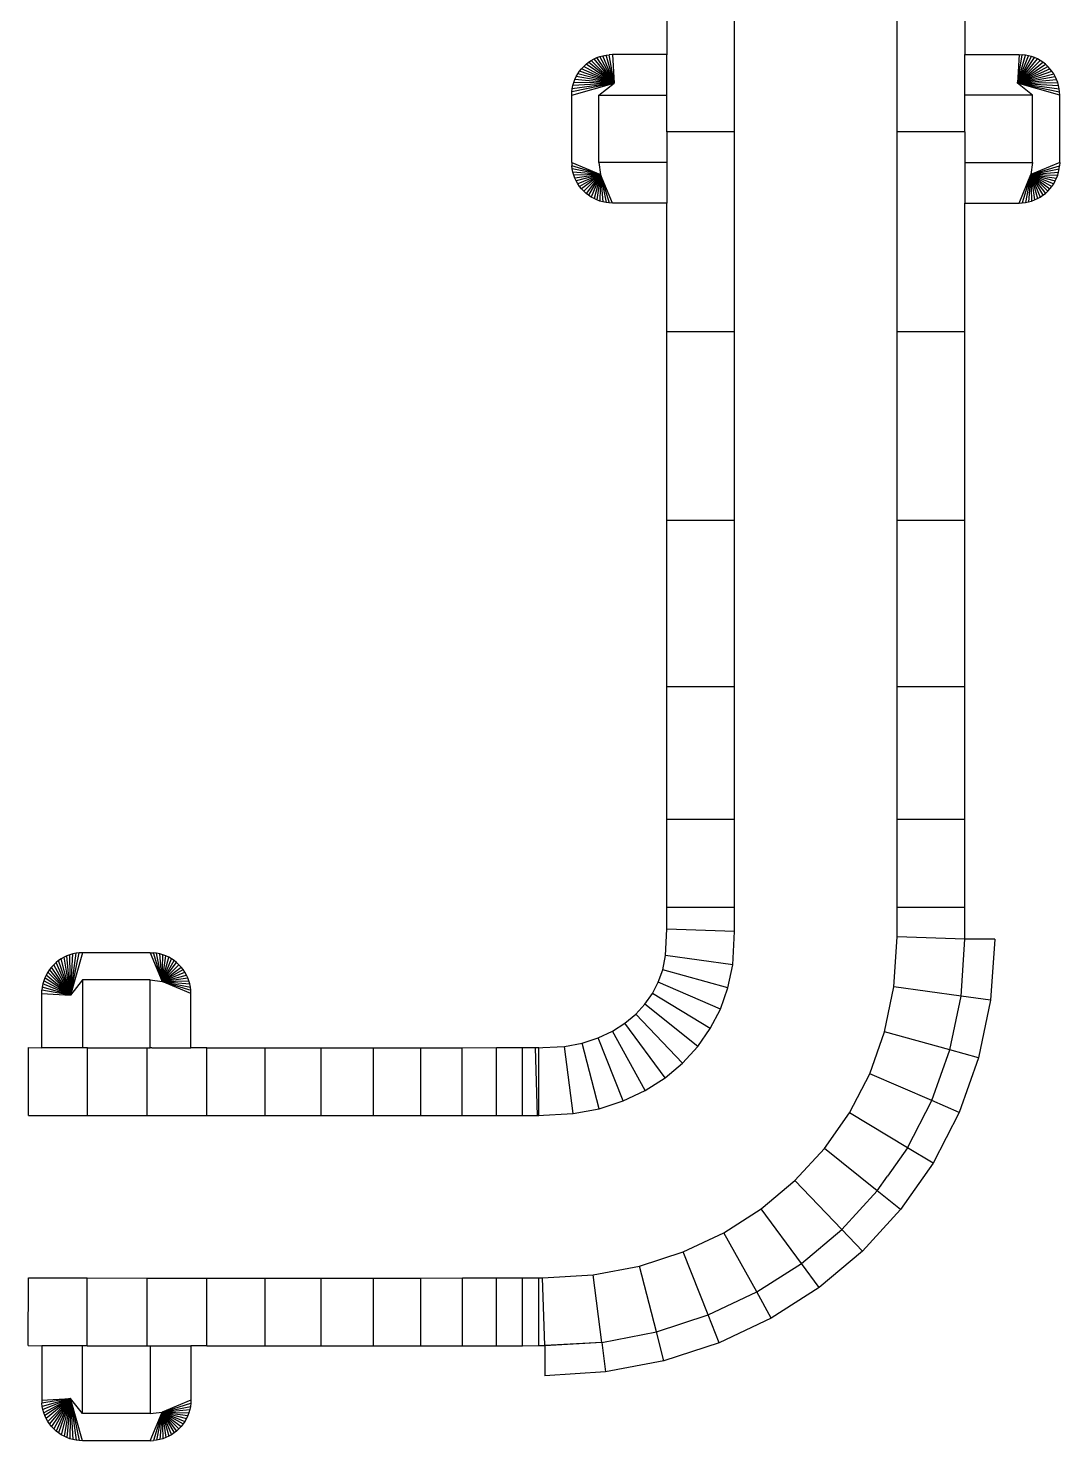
# Model space of a CAD drawing. Extents: x 315.97 to 319.77, y -19.88 to -10.16.
# Drawn here: x 315.97 to 319.77, y -19.88 to -14.66 of the extents above; entities that cross this region are included whole.
import ezdxf

# ---------------------------------------------------------------- set-up
doc = ezdxf.new("R2010")
doc.units = 0

msp = doc.modelspace()

# ---------------------------------------------------------------- linework, layer by layer
for p, q in [((318.3241, -14.3056, 11.5594), (318.3241, -14.7585, 11.5214)), ((318.5741, -15.0438, 11.4975), (318.5741, -14.3056, 11.5594)), ((319.1741, -15.0438, 11.4975), (319.1741, -14.3056, 11.5594)), ((319.4241, -14.3056, 11.5594), (319.424, -14.7585, 11.5214)), ((318.0099, -14.8109, 11.517), (318.0179, -14.8023, 11.5178)), ((318.0179, -14.8023, 11.5178), (318.0266, -14.7943, 11.5184)), ((318.1301, -14.8642, 11.5126), (318.0179, -14.8023, 11.5178)), ((318.0266, -14.7943, 11.5184), (318.0359, -14.7871, 11.519)), ((318.1301, -14.8642, 11.5126), (318.0266, -14.7943, 11.5184)), ((318.0359, -14.7871, 11.519), (318.0457, -14.7805, 11.5196)), ((318.1301, -14.8642, 11.5126), (318.0359, -14.7871, 11.519)), ((318.0457, -14.7805, 11.5196), (318.0559, -14.7748, 11.52)), ((318.1301, -14.8642, 11.5126), (318.0457, -14.7805, 11.5196)), ((318.0559, -14.7748, 11.52), (318.0666, -14.7699, 11.5205)), ((318.1301, -14.8642, 11.5126), (318.0559, -14.7748, 11.52)), ((318.0666, -14.7699, 11.5205), (318.0777, -14.7658, 11.5208)), ((318.1301, -14.8642, 11.5126), (318.0666, -14.7699, 11.5205)), ((318.0777, -14.7658, 11.5208), (318.089, -14.7626, 11.5211)), ((318.1301, -14.8642, 11.5126), (318.0777, -14.7658, 11.5208)), ((318.089, -14.7626, 11.5211), (318.1006, -14.7604, 11.5212)), ((318.1301, -14.8642, 11.5126), (318.089, -14.7626, 11.5211)), ((318.1006, -14.7604, 11.5212), (318.1122, -14.759, 11.5214)), ((318.1301, -14.8642, 11.5126), (318.1006, -14.7604, 11.5212)), ((318.124, -14.7585, 11.5214), (318.1122, -14.759, 11.5214)), ((318.1301, -14.8642, 11.5126), (318.1122, -14.759, 11.5214)), ((318.124, -14.7585, 11.5214), (318.1301, -14.8642, 11.5126)), ((318.3241, -14.7585, 11.5214), (318.124, -14.7585, 11.5214)), ((318.3241, -14.7585, 11.5214), (318.3241, -14.7601, 11.5213)), ((318.3241, -14.908, 11.5089), (318.3241, -14.7601, 11.5213)), ((319.424, -14.908, 11.5089), (319.424, -14.7585, 11.5214)), ((319.424, -14.7585, 11.5214), (319.6241, -14.7585, 11.5214)), ((319.6241, -14.7585, 11.5214), (319.618, -14.8642, 11.5126)), ((319.618, -14.8642, 11.5126), (319.6358, -14.759, 11.5214)), ((319.618, -14.8642, 11.5126), (319.6475, -14.7604, 11.5212)), ((319.618, -14.8642, 11.5126), (319.6591, -14.7626, 11.5211)), ((319.618, -14.8642, 11.5126), (319.6704, -14.7658, 11.5208)), ((319.618, -14.8642, 11.5126), (319.6815, -14.7699, 11.5205)), ((319.618, -14.8642, 11.5126), (319.6922, -14.7748, 11.52)), ((319.618, -14.8642, 11.5126), (319.7025, -14.7805, 11.5196)), ((319.618, -14.8642, 11.5126), (319.7122, -14.7871, 11.519)), ((319.618, -14.8642, 11.5126), (319.7215, -14.7943, 11.5184)), ((319.618, -14.8642, 11.5126), (319.7301, -14.8023, 11.5178)), ((319.6241, -14.7585, 11.5214), (319.6358, -14.759, 11.5214)), ((319.6475, -14.7604, 11.5212), (319.6358, -14.759, 11.5214)), ((319.6591, -14.7626, 11.5211), (319.6475, -14.7604, 11.5212)), ((319.6704, -14.7658, 11.5208), (319.6591, -14.7626, 11.5211)), ((319.6815, -14.7699, 11.5205), (319.6704, -14.7658, 11.5208)), ((319.6922, -14.7748, 11.52), (319.6815, -14.7699, 11.5205)), ((319.7025, -14.7805, 11.5196), (319.6922, -14.7748, 11.52)), ((319.7122, -14.7871, 11.519), (319.7025, -14.7805, 11.5196)), ((319.7215, -14.7943, 11.5184), (319.7122, -14.7871, 11.519)), ((319.7301, -14.8023, 11.5178), (319.7215, -14.7943, 11.5184)), ((319.7381, -14.8109, 11.517), (319.7301, -14.8023, 11.5178)), ((317.9814, -14.8618, 11.5128), (317.9854, -14.8508, 11.5137)), ((317.9854, -14.8508, 11.5137), (317.9904, -14.8401, 11.5146)), ((318.1301, -14.8642, 11.5126), (317.9854, -14.8508, 11.5137)), ((317.9904, -14.8401, 11.5146), (317.9961, -14.8299, 11.5155)), ((318.1301, -14.8642, 11.5126), (317.9904, -14.8401, 11.5146)), ((317.9961, -14.8299, 11.5155), (318.0027, -14.8201, 11.5163)), ((318.1301, -14.8642, 11.5126), (317.9961, -14.8299, 11.5155)), ((318.0027, -14.8201, 11.5163), (318.0099, -14.8109, 11.517)), ((318.1301, -14.8642, 11.5126), (318.0027, -14.8201, 11.5163)), ((318.1301, -14.8642, 11.5126), (318.0099, -14.8109, 11.517)), ((319.618, -14.8642, 11.5126), (319.7381, -14.8109, 11.517)), ((319.618, -14.8642, 11.5126), (319.7454, -14.8201, 11.5163)), ((319.618, -14.8642, 11.5126), (319.752, -14.8299, 11.5155)), ((319.618, -14.8642, 11.5126), (319.7577, -14.8401, 11.5146)), ((319.618, -14.8642, 11.5126), (319.7627, -14.8508, 11.5137)), ((319.7454, -14.8201, 11.5163), (319.7381, -14.8109, 11.517)), ((319.752, -14.8299, 11.5155), (319.7454, -14.8201, 11.5163)), ((319.7577, -14.8401, 11.5146), (319.752, -14.8299, 11.5155)), ((319.7627, -14.8508, 11.5137), (319.7577, -14.8401, 11.5146)), ((319.7667, -14.8618, 11.5128), (319.7627, -14.8508, 11.5137)), ((317.974, -14.908, 11.5089), (318.1301, -14.8642, 11.5126)), ((317.974, -14.908, 11.5089), (317.9745, -14.8963, 11.5099)), ((317.974, -15.1571, 11.4882), (317.974, -14.908, 11.5089)), ((318.1301, -14.8642, 11.5126), (317.9745, -14.8963, 11.5099)), ((317.9745, -14.8963, 11.5099), (317.9759, -14.8846, 11.5109)), ((318.1301, -14.8642, 11.5126), (317.9759, -14.8846, 11.5109)), ((317.9759, -14.8846, 11.5109), (317.9782, -14.8731, 11.5119)), ((317.9782, -14.8731, 11.5119), (317.9814, -14.8618, 11.5128)), ((318.1301, -14.8642, 11.5126), (317.9782, -14.8731, 11.5119)), ((318.1301, -14.8642, 11.5126), (317.9814, -14.8618, 11.5128)), ((318.074, -14.908, 11.5089), (318.1301, -14.8642, 11.5126)), ((318.074, -15.1571, 11.4882), (318.074, -14.908, 11.5089)), ((318.074, -14.908, 11.5089), (318.3241, -14.908, 11.5089)), ((318.3241, -15.0438, 11.4975), (318.3241, -14.908, 11.5089)), ((319.4241, -15.0438, 11.4975), (319.424, -14.908, 11.5089)), ((319.6741, -14.908, 11.5089), (319.424, -14.908, 11.5089)), ((319.618, -14.8642, 11.5126), (319.7667, -14.8618, 11.5128)), ((319.7741, -14.908, 11.5089), (319.618, -14.8642, 11.5126)), ((319.618, -14.8642, 11.5126), (319.7736, -14.8963, 11.5099)), ((319.618, -14.8642, 11.5126), (319.7722, -14.8846, 11.5109)), ((319.618, -14.8642, 11.5126), (319.7699, -14.8731, 11.5119)), ((319.6741, -14.908, 11.5089), (319.618, -14.8642, 11.5126)), ((319.6741, -15.1571, 11.4882), (319.6741, -14.908, 11.5089)), ((319.7699, -14.8731, 11.5119), (319.7667, -14.8618, 11.5128)), ((319.7722, -14.8846, 11.5109), (319.7699, -14.8731, 11.5119)), ((319.7736, -14.8963, 11.5099), (319.7722, -14.8846, 11.5109)), ((319.7741, -14.908, 11.5089), (319.7736, -14.8963, 11.5099)), ((319.7741, -15.1571, 11.4882), (319.7741, -14.908, 11.5089)), ((318.5741, -15.0438, 11.4975), (318.3241, -15.0438, 11.4975)), ((318.3241, -15.0438, 11.4975), (318.3241, -15.1571, 11.4882)), ((318.5741, -15.782, 11.4356), (318.5741, -15.0438, 11.4975)), ((319.1741, -15.782, 11.4356), (319.1741, -15.0438, 11.4975)), ((319.4241, -15.0438, 11.4975), (319.1741, -15.0438, 11.4975)), ((319.4241, -15.0438, 11.4975), (319.424, -15.1571, 11.4882)), ((317.974, -15.1571, 11.4882), (317.9745, -15.1689, 11.4872)), ((317.974, -15.1571, 11.4882), (318.0801, -15.2009, 11.4845)), ((317.9759, -15.1805, 11.4862), (317.9745, -15.1689, 11.4872)), ((318.0801, -15.2009, 11.4845), (317.9745, -15.1689, 11.4872)), ((318.3241, -15.1571, 11.4882), (318.074, -15.1571, 11.4882)), ((318.074, -15.1571, 11.4882), (318.0801, -15.2009, 11.4845)), ((318.3241, -15.1571, 11.4882), (318.3241, -15.3066, 11.4757)), ((319.424, -15.1571, 11.4882), (319.6741, -15.1571, 11.4882)), ((319.424, -15.1571, 11.4882), (319.424, -15.3066, 11.4757)), ((319.7741, -15.1571, 11.4882), (319.668, -15.2009, 11.4845)), ((319.6741, -15.1571, 11.4882), (319.668, -15.2009, 11.4845)), ((319.668, -15.2009, 11.4845), (319.7736, -15.1689, 11.4872)), ((319.7722, -15.1805, 11.4862), (319.7736, -15.1689, 11.4872)), ((319.7741, -15.1571, 11.4882), (319.7736, -15.1689, 11.4872)), ((317.9782, -15.192, 11.4853), (317.9759, -15.1805, 11.4862)), ((318.0801, -15.2009, 11.4845), (317.9759, -15.1805, 11.4862)), ((317.9814, -15.2033, 11.4843), (317.9782, -15.192, 11.4853)), ((318.0801, -15.2009, 11.4845), (317.9782, -15.192, 11.4853)), ((318.0801, -15.2009, 11.4845), (317.9814, -15.2033, 11.4843)), ((317.9854, -15.2143, 11.4834), (317.9814, -15.2033, 11.4843)), ((318.0801, -15.2009, 11.4845), (317.9854, -15.2143, 11.4834)), ((317.9904, -15.225, 11.4825), (317.9854, -15.2143, 11.4834)), ((318.0801, -15.2009, 11.4845), (317.9904, -15.225, 11.4825)), ((318.0801, -15.2009, 11.4845), (317.9961, -15.2352, 11.4817)), ((318.0801, -15.2009, 11.4845), (318.0027, -15.245, 11.4809)), ((318.0801, -15.2009, 11.4845), (318.01, -15.2542, 11.4801)), ((318.0801, -15.2009, 11.4845), (318.0179, -15.2628, 11.4794)), ((318.0801, -15.2009, 11.4845), (318.0266, -15.2708, 11.4787)), ((318.0801, -15.2009, 11.4845), (318.0359, -15.2781, 11.4781)), ((318.0801, -15.2009, 11.4845), (318.0457, -15.2846, 11.4776)), ((318.0801, -15.2009, 11.4845), (318.0559, -15.2903, 11.4771)), ((318.0801, -15.2009, 11.4845), (318.0666, -15.2952, 11.4767)), ((318.0801, -15.2009, 11.4845), (318.0777, -15.2993, 11.4763)), ((318.124, -15.3066, 11.4757), (318.0801, -15.2009, 11.4845)), ((318.0801, -15.2009, 11.4845), (318.1122, -15.3062, 11.4758)), ((318.0801, -15.2009, 11.4845), (318.1006, -15.3048, 11.4759)), ((318.0801, -15.2009, 11.4845), (318.089, -15.3025, 11.4761)), ((319.6241, -15.3066, 11.4757), (319.668, -15.2009, 11.4845)), ((319.668, -15.2009, 11.4845), (319.6358, -15.3062, 11.4758)), ((319.668, -15.2009, 11.4845), (319.6475, -15.3048, 11.4759)), ((319.668, -15.2009, 11.4845), (319.6591, -15.3025, 11.4761)), ((319.668, -15.2009, 11.4845), (319.7722, -15.1805, 11.4862)), ((319.668, -15.2009, 11.4845), (319.7699, -15.192, 11.4853)), ((319.668, -15.2009, 11.4845), (319.6704, -15.2993, 11.4763)), ((319.668, -15.2009, 11.4845), (319.6815, -15.2952, 11.4767)), ((319.668, -15.2009, 11.4845), (319.6922, -15.2903, 11.4771)), ((319.668, -15.2009, 11.4845), (319.7025, -15.2846, 11.4776)), ((319.668, -15.2009, 11.4845), (319.7122, -15.2781, 11.4781)), ((319.668, -15.2009, 11.4845), (319.7215, -15.2708, 11.4787)), ((319.668, -15.2009, 11.4845), (319.7301, -15.2628, 11.4794)), ((319.668, -15.2009, 11.4845), (319.7381, -15.2542, 11.4801)), ((319.668, -15.2009, 11.4845), (319.7454, -15.245, 11.4809)), ((319.668, -15.2009, 11.4845), (319.752, -15.2352, 11.4817)), ((319.668, -15.2009, 11.4845), (319.7577, -15.225, 11.4825)), ((319.668, -15.2009, 11.4845), (319.7626, -15.2143, 11.4834)), ((319.668, -15.2009, 11.4845), (319.7667, -15.2033, 11.4843)), ((319.7577, -15.225, 11.4825), (319.7626, -15.2143, 11.4834)), ((319.7626, -15.2143, 11.4834), (319.7667, -15.2033, 11.4843)), ((319.7667, -15.2033, 11.4843), (319.7699, -15.192, 11.4853)), ((319.7699, -15.192, 11.4853), (319.7722, -15.1805, 11.4862)), ((317.9961, -15.2352, 11.4817), (317.9904, -15.225, 11.4825)), ((318.0027, -15.245, 11.4809), (317.9961, -15.2352, 11.4817)), ((318.01, -15.2542, 11.4801), (318.0027, -15.245, 11.4809)), ((318.0179, -15.2628, 11.4794), (318.01, -15.2542, 11.4801)), ((318.0266, -15.2708, 11.4787), (318.0179, -15.2628, 11.4794)), ((318.0359, -15.2781, 11.4781), (318.0266, -15.2708, 11.4787)), ((319.7122, -15.2781, 11.4781), (319.7215, -15.2708, 11.4787)), ((319.7215, -15.2708, 11.4787), (319.7301, -15.2628, 11.4794)), ((319.7301, -15.2628, 11.4794), (319.7381, -15.2542, 11.4801)), ((319.7381, -15.2542, 11.4801), (319.7454, -15.245, 11.4809)), ((319.7454, -15.245, 11.4809), (319.752, -15.2352, 11.4817)), ((319.752, -15.2352, 11.4817), (319.7577, -15.225, 11.4825)), ((318.0457, -15.2846, 11.4776), (318.0359, -15.2781, 11.4781)), ((318.0559, -15.2903, 11.4771), (318.0457, -15.2846, 11.4776)), ((318.0666, -15.2952, 11.4767), (318.0559, -15.2903, 11.4771)), ((318.0777, -15.2993, 11.4763), (318.0666, -15.2952, 11.4767)), ((318.089, -15.3025, 11.4761), (318.0777, -15.2993, 11.4763)), ((318.1006, -15.3048, 11.4759), (318.089, -15.3025, 11.4761)), ((318.1122, -15.3062, 11.4758), (318.1006, -15.3048, 11.4759)), ((318.124, -15.3066, 11.4757), (318.1122, -15.3062, 11.4758)), ((318.3241, -15.3066, 11.4757), (318.124, -15.3066, 11.4757)), ((318.3241, -15.782, 11.4356), (318.3241, -15.3066, 11.4757)), ((319.424, -15.3066, 11.4757), (319.6241, -15.3066, 11.4757)), ((319.4241, -15.782, 11.4356), (319.424, -15.3066, 11.4757)), ((319.6241, -15.3066, 11.4757), (319.6358, -15.3062, 11.4758)), ((319.6358, -15.3062, 11.4758), (319.6475, -15.3048, 11.4759)), ((319.6475, -15.3048, 11.4759), (319.6591, -15.3025, 11.4761)), ((319.6591, -15.3025, 11.4761), (319.6704, -15.2993, 11.4763)), ((319.6704, -15.2993, 11.4763), (319.6815, -15.2952, 11.4767)), ((319.6815, -15.2952, 11.4767), (319.6922, -15.2903, 11.4771)), ((319.6922, -15.2903, 11.4771), (319.7025, -15.2846, 11.4776)), ((319.7025, -15.2846, 11.4776), (319.7122, -15.2781, 11.4781)), ((318.3241, -16.4788, 11.3771), (318.3241, -15.782, 11.4356)), ((318.5741, -15.782, 11.4356), (318.3241, -15.782, 11.4356)), ((318.5741, -16.4788, 11.3771), (318.5741, -15.782, 11.4356)), ((319.1741, -16.4788, 11.3771), (319.1741, -15.782, 11.4356)), ((319.4241, -15.782, 11.4356), (319.1741, -15.782, 11.4356)), ((319.4241, -16.4788, 11.3771), (319.4241, -15.782, 11.4356)), ((318.3241, -17.0928, 11.3256), (318.3241, -16.4788, 11.3771)), ((318.5741, -16.4788, 11.3771), (318.3241, -16.4788, 11.3771)), ((318.5741, -17.0928, 11.3256), (318.5741, -16.4788, 11.3771)), ((319.1741, -17.0928, 11.3256), (319.1741, -16.4788, 11.3771)), ((319.4241, -16.4788, 11.3771), (319.1741, -16.4788, 11.3771)), ((319.4241, -17.0928, 11.3256), (319.4241, -16.4788, 11.3771)), ((318.3241, -17.5826, 11.2845), (318.3241, -17.0928, 11.3256)), ((318.5741, -17.0928, 11.3256), (318.3241, -17.0928, 11.3256)), ((318.5741, -17.5826, 11.2845), (318.5741, -17.0928, 11.3256)), ((319.1741, -17.5826, 11.2845), (319.1741, -17.0928, 11.3256)), ((319.4241, -17.0928, 11.3256), (319.1741, -17.0928, 11.3256)), ((319.4241, -17.5826, 11.2845), (319.4241, -17.0928, 11.3256)), ((318.3241, -17.9068, 11.2573), (318.3241, -17.5826, 11.2845)), ((318.5741, -17.5826, 11.2845), (318.3241, -17.5826, 11.2845)), ((318.5741, -17.9068, 11.2573), (318.5741, -17.5826, 11.2845)), ((319.1741, -17.9068, 11.2573), (319.1741, -17.5826, 11.2845)), ((319.4241, -17.5826, 11.2845), (319.1741, -17.5826, 11.2845)), ((319.4241, -17.9068, 11.2573), (319.4241, -17.5826, 11.2845)), ((318.3247, -17.9869, 11.2475), (318.3241, -17.9068, 11.2573)), ((318.5741, -17.9068, 11.2573), (318.3241, -17.9068, 11.2573)), ((318.5746, -17.9954, 11.2475), (318.5741, -17.9068, 11.2573)), ((319.1742, -18.0157, 11.2475), (319.1741, -17.9068, 11.2573)), ((319.4241, -17.9068, 11.2573), (319.1741, -17.9068, 11.2573)), ((319.4241, -18.0241, 11.2475), (319.4241, -17.9068, 11.2573)), ((318.3201, -18.0845, 11.2475), (318.3247, -17.9869, 11.2475)), ((318.5746, -17.9954, 11.2475), (318.3247, -17.9869, 11.2475)), ((318.5678, -18.1184, 11.2475), (318.5746, -17.9954, 11.2475)), ((319.1622, -18.1996, 11.2475), (319.1742, -18.0157, 11.2475)), ((319.4241, -18.0241, 11.2475), (319.1742, -18.0157, 11.2475)), ((319.4099, -18.2335, 11.2475), (319.4241, -18.0241, 11.2475)), ((319.5341, -18.0241, 11.2475), (319.4241, -18.0241, 11.2475)), ((319.5341, -18.0241, 11.2475), (319.5189, -18.2484, 11.2475)), ((316.1007, -18.0905, 11.2475), (316.0904, -18.0962, 11.2475)), ((316.1114, -18.0855, 11.2475), (316.1007, -18.0905, 11.2475)), ((316.1248, -18.2302, 11.2475), (316.1007, -18.0905, 11.2475)), ((316.1224, -18.0815, 11.2475), (316.1114, -18.0855, 11.2475)), ((316.1248, -18.2302, 11.2475), (316.1114, -18.0855, 11.2475)), ((316.1338, -18.0783, 11.2475), (316.1224, -18.0815, 11.2475)), ((316.1248, -18.2302, 11.2475), (316.1224, -18.0815, 11.2475)), ((316.1688, -18.0741, 11.2475), (316.1248, -18.2302, 11.2475)), ((316.1248, -18.2302, 11.2475), (316.157, -18.0746, 11.2475)), ((316.1248, -18.2302, 11.2475), (316.1453, -18.076, 11.2475)), ((316.1248, -18.2302, 11.2475), (316.1338, -18.0783, 11.2475)), ((316.1453, -18.076, 11.2475), (316.1338, -18.0783, 11.2475)), ((316.157, -18.0746, 11.2475), (316.1453, -18.076, 11.2475)), ((316.1688, -18.0741, 11.2475), (316.157, -18.0746, 11.2475)), ((316.4188, -18.0741, 11.2475), (316.1688, -18.0741, 11.2475)), ((316.4188, -18.0741, 11.2475), (316.4305, -18.0746, 11.2475)), ((316.4188, -18.0741, 11.2475), (316.4627, -18.1802, 11.2475)), ((316.4422, -18.076, 11.2475), (316.4305, -18.0746, 11.2475)), ((316.4627, -18.1802, 11.2475), (316.4305, -18.0746, 11.2475)), ((316.4538, -18.0783, 11.2475), (316.4422, -18.076, 11.2475)), ((316.4627, -18.1802, 11.2475), (316.4422, -18.076, 11.2475)), ((316.4651, -18.0815, 11.2475), (316.4538, -18.0783, 11.2475)), ((316.4627, -18.1802, 11.2475), (316.4538, -18.0783, 11.2475)), ((316.4627, -18.1802, 11.2475), (316.4651, -18.0815, 11.2475)), ((316.4627, -18.1802, 11.2475), (316.4762, -18.0855, 11.2475)), ((316.4627, -18.1802, 11.2475), (316.4869, -18.0905, 11.2475)), ((316.4762, -18.0855, 11.2475), (316.4651, -18.0815, 11.2475)), ((316.4869, -18.0905, 11.2475), (316.4762, -18.0855, 11.2475)), ((316.4972, -18.0962, 11.2475), (316.4869, -18.0905, 11.2475)), ((318.3093, -18.1364, 11.2475), (318.3201, -18.0845, 11.2475)), ((318.5678, -18.1184, 11.2475), (318.3201, -18.0845, 11.2475)), ((316.0474, -18.1359, 11.2475), (316.0409, -18.1457, 11.2475)), ((316.0547, -18.1267, 11.2475), (316.0474, -18.1359, 11.2475)), ((316.1248, -18.2302, 11.2475), (316.0474, -18.1359, 11.2475)), ((316.0627, -18.118, 11.2475), (316.0547, -18.1267, 11.2475)), ((316.1248, -18.2302, 11.2475), (316.0547, -18.1267, 11.2475)), ((316.0714, -18.11, 11.2475), (316.0627, -18.118, 11.2475)), ((316.1248, -18.2302, 11.2475), (316.0627, -18.118, 11.2475)), ((316.0806, -18.1028, 11.2475), (316.0714, -18.11, 11.2475)), ((316.1248, -18.2302, 11.2475), (316.0714, -18.11, 11.2475)), ((316.0904, -18.0962, 11.2475), (316.0806, -18.1028, 11.2475)), ((316.1248, -18.2302, 11.2475), (316.0806, -18.1028, 11.2475)), ((316.1248, -18.2302, 11.2475), (316.0904, -18.0962, 11.2475)), ((316.4627, -18.1802, 11.2475), (316.4972, -18.0962, 11.2475)), ((316.4627, -18.1802, 11.2475), (316.507, -18.1028, 11.2475)), ((316.4627, -18.1802, 11.2475), (316.5162, -18.1101, 11.2475)), ((316.4627, -18.1802, 11.2475), (316.5248, -18.118, 11.2475)), ((316.4627, -18.1802, 11.2475), (316.5328, -18.1267, 11.2475)), ((316.4627, -18.1802, 11.2475), (316.5401, -18.1359, 11.2475)), ((316.507, -18.1028, 11.2475), (316.4972, -18.0962, 11.2475)), ((316.5162, -18.1101, 11.2475), (316.507, -18.1028, 11.2475)), ((316.5248, -18.118, 11.2475), (316.5162, -18.1101, 11.2475)), ((316.5328, -18.1267, 11.2475), (316.5248, -18.118, 11.2475)), ((316.5401, -18.1359, 11.2475), (316.5328, -18.1267, 11.2475)), ((316.5467, -18.1457, 11.2475), (316.5401, -18.1359, 11.2475)), ((318.2929, -18.1825, 11.2475), (318.3093, -18.1364, 11.2475)), ((318.5501, -18.2037, 11.2475), (318.3093, -18.1364, 11.2475)), ((318.5501, -18.2037, 11.2475), (318.5678, -18.1184, 11.2475)), ((316.0229, -18.1891, 11.2475), (316.0206, -18.2006, 11.2475)), ((316.0261, -18.1778, 11.2475), (316.0229, -18.1891, 11.2475)), ((316.1248, -18.2302, 11.2475), (316.0229, -18.1891, 11.2475)), ((316.0302, -18.1667, 11.2475), (316.0261, -18.1778, 11.2475)), ((316.1248, -18.2302, 11.2475), (316.0261, -18.1778, 11.2475)), ((316.0351, -18.156, 11.2475), (316.0302, -18.1667, 11.2475)), ((316.1248, -18.2302, 11.2475), (316.0302, -18.1667, 11.2475)), ((316.0409, -18.1457, 11.2475), (316.0351, -18.156, 11.2475)), ((316.1248, -18.2302, 11.2475), (316.0351, -18.156, 11.2475)), ((316.1248, -18.2302, 11.2475), (316.0409, -18.1457, 11.2475)), ((316.1688, -18.1741, 11.2475), (316.1248, -18.2302, 11.2475)), ((316.4188, -18.1741, 11.2475), (316.1688, -18.1741, 11.2475)), ((316.1688, -18.1741, 11.2475), (316.1688, -18.4243, 11.2475)), ((316.4188, -18.4245, 11.2475), (316.4188, -18.1741, 11.2475)), ((316.4188, -18.1741, 11.2475), (316.4627, -18.1802, 11.2475)), ((316.4627, -18.1802, 11.2475), (316.5467, -18.1457, 11.2475)), ((316.4627, -18.1802, 11.2475), (316.5524, -18.156, 11.2475)), ((316.4627, -18.1802, 11.2475), (316.5574, -18.1667, 11.2475)), ((316.4627, -18.1802, 11.2475), (316.5614, -18.1778, 11.2475)), ((316.5688, -18.2241, 11.2475), (316.4627, -18.1802, 11.2475)), ((316.4627, -18.1802, 11.2475), (316.5683, -18.2123, 11.2475)), ((316.4627, -18.1802, 11.2475), (316.5669, -18.2006, 11.2475)), ((316.4627, -18.1802, 11.2475), (316.5646, -18.1891, 11.2475)), ((316.5524, -18.156, 11.2475), (316.5467, -18.1457, 11.2475)), ((316.5574, -18.1667, 11.2475), (316.5524, -18.156, 11.2475)), ((316.5614, -18.1778, 11.2475), (316.5574, -18.1667, 11.2475)), ((316.5646, -18.1891, 11.2475), (316.5614, -18.1778, 11.2475)), ((316.5669, -18.2006, 11.2475), (316.5646, -18.1891, 11.2475)), ((318.2711, -18.2247, 11.2475), (318.2929, -18.1825, 11.2475)), ((318.5223, -18.2819, 11.2475), (318.2929, -18.1825, 11.2475)), ((316.0188, -18.2241, 11.2475), (316.0193, -18.2123, 11.2475)), ((316.0188, -18.2241, 11.2475), (316.1248, -18.2302, 11.2475)), ((316.0188, -18.4243, 11.2475), (316.0188, -18.2241, 11.2475)), ((316.0206, -18.2006, 11.2475), (316.0193, -18.2123, 11.2475)), ((316.1248, -18.2302, 11.2475), (316.0193, -18.2123, 11.2475)), ((316.1248, -18.2302, 11.2475), (316.0206, -18.2006, 11.2475)), ((316.5683, -18.2123, 11.2475), (316.5669, -18.2006, 11.2475)), ((316.5688, -18.2241, 11.2475), (316.5683, -18.2123, 11.2475)), ((316.5688, -18.4245, 11.2475), (316.5688, -18.2241, 11.2475)), ((318.2435, -18.264, 11.2475), (318.2711, -18.2247, 11.2475)), ((318.485, -18.354, 11.2475), (318.2711, -18.2247, 11.2475)), ((318.5223, -18.2819, 11.2475), (318.5501, -18.2037, 11.2475)), ((319.128, -18.3652, 11.2475), (319.1622, -18.1996, 11.2475)), ((319.4099, -18.2335, 11.2475), (319.1622, -18.1996, 11.2475)), ((319.3687, -18.4325, 11.2475), (319.4099, -18.2335, 11.2475)), ((319.5189, -18.2484, 11.2475), (319.4099, -18.2335, 11.2475)), ((318.2098, -18.3005, 11.2475), (318.2435, -18.264, 11.2475)), ((318.4384, -18.4205, 11.2475), (318.2435, -18.264, 11.2475)), ((318.485, -18.354, 11.2475), (318.5223, -18.2819, 11.2475)), ((319.5189, -18.2484, 11.2475), (319.4746, -18.4621, 11.2475)), ((318.1237, -18.3635, 11.2475), (318.1699, -18.334, 11.2475)), ((318.1699, -18.334, 11.2475), (318.2098, -18.3005, 11.2475)), ((318.3179, -18.5354, 11.2475), (318.1699, -18.334, 11.2475)), ((318.3826, -18.4812, 11.2475), (318.2098, -18.3005, 11.2475)), ((318.0126, -18.4073, 11.2475), (318.0713, -18.3883, 11.2475)), ((318.0713, -18.3883, 11.2475), (318.1237, -18.3635, 11.2475)), ((318.1636, -18.6206, 11.2475), (318.0713, -18.3883, 11.2475)), ((318.2448, -18.5822, 11.2475), (318.1237, -18.3635, 11.2475)), ((318.4384, -18.4205, 11.2475), (318.485, -18.354, 11.2475)), ((319.0729, -18.5204, 11.2475), (319.128, -18.3652, 11.2475)), ((319.3687, -18.4325, 11.2475), (319.128, -18.3652, 11.2475)), ((315.9698, -18.6741, 11.2474), (315.9701, -18.4241, 11.2474)), ((315.9701, -18.4241, 11.2474), (316.0188, -18.4243, 11.2475)), ((316.1688, -18.4243, 11.2475), (316.0188, -18.4243, 11.2475)), ((316.187, -18.4243, 11.2474), (316.1688, -18.4243, 11.2475)), ((316.1868, -18.6743, 11.2474), (316.187, -18.4243, 11.2474)), ((316.187, -18.4243, 11.2474), (316.4077, -18.4245, 11.2474)), ((316.4076, -18.6745, 11.2474), (316.4077, -18.4245, 11.2474)), ((316.4077, -18.4245, 11.2474), (316.4188, -18.4245, 11.2475)), ((316.4251, -18.4245, 11.2475), (316.4188, -18.4245, 11.2475)), ((316.4251, -18.4245, 11.2475), (316.5688, -18.4245, 11.2475)), ((316.6279, -18.4245, 11.2474), (316.5688, -18.4245, 11.2475)), ((316.6278, -18.6745, 11.2474), (316.6279, -18.4245, 11.2474)), ((316.6279, -18.4245, 11.2474), (316.8432, -18.4246, 11.2474)), ((316.8432, -18.4246, 11.2474), (317.0494, -18.4245, 11.2474)), ((316.8432, -18.6746, 11.2474), (316.8432, -18.4246, 11.2474)), ((317.0494, -18.6745, 11.2474), (317.0494, -18.4245, 11.2474)), ((317.0494, -18.4245, 11.2474), (317.2421, -18.4245, 11.2474)), ((317.2421, -18.4245, 11.2474), (317.4169, -18.4244, 11.2474)), ((317.2422, -18.6745, 11.2474), (317.2421, -18.4245, 11.2474)), ((317.4169, -18.4244, 11.2474), (317.5697, -18.4243, 11.2475)), ((317.4171, -18.6744, 11.2474), (317.4169, -18.4244, 11.2474)), ((317.5697, -18.4243, 11.2475), (317.696, -18.4242, 11.2475)), ((317.5698, -18.6743, 11.2475), (317.5697, -18.4243, 11.2475)), ((317.6962, -18.6742, 11.2475), (317.696, -18.4242, 11.2475)), ((317.696, -18.4242, 11.2475), (317.7915, -18.4242, 11.2475)), ((317.7915, -18.4242, 11.2475), (317.852, -18.4241, 11.2475)), ((317.7917, -18.6742, 11.2475), (317.7915, -18.4242, 11.2475)), ((317.8398, -18.4246, 11.2475), (317.9476, -18.4197, 11.2475)), ((317.8476, -18.6745, 11.2475), (317.8398, -18.4246, 11.2475)), ((317.8522, -18.6741, 11.2475), (317.852, -18.4241, 11.2475)), ((317.9476, -18.4197, 11.2475), (318.0126, -18.4073, 11.2475)), ((317.9787, -18.6678, 11.2475), (317.9476, -18.4197, 11.2475)), ((318.0748, -18.6495, 11.2475), (318.0126, -18.4073, 11.2475)), ((318.3826, -18.4812, 11.2475), (318.4384, -18.4205, 11.2475)), ((319.3023, -18.6198, 11.2475), (319.3687, -18.4325, 11.2475)), ((319.4746, -18.4621, 11.2475), (319.3687, -18.4325, 11.2475)), ((318.3179, -18.5354, 11.2475), (318.3826, -18.4812, 11.2475)), ((319.4746, -18.4621, 11.2475), (319.4032, -18.6635, 11.2475)), ((318.2448, -18.5822, 11.2475), (318.3179, -18.5354, 11.2475)), ((318.9985, -18.6644, 11.2475), (319.0729, -18.5204, 11.2475)), ((319.3023, -18.6198, 11.2475), (319.0729, -18.5204, 11.2475)), ((318.1636, -18.6206, 11.2475), (318.2448, -18.5822, 11.2475)), ((317.9787, -18.6678, 11.2475), (318.0748, -18.6495, 11.2475)), ((318.0748, -18.6495, 11.2475), (318.1636, -18.6206, 11.2475)), ((318.9062, -18.7962, 11.2475), (318.9985, -18.6644, 11.2475)), ((319.2125, -18.7937, 11.2475), (318.9985, -18.6644, 11.2475)), ((319.2125, -18.7937, 11.2475), (319.3023, -18.6198, 11.2475)), ((319.4032, -18.6635, 11.2475), (319.3023, -18.6198, 11.2475)), ((319.4032, -18.6635, 11.2475), (319.3066, -18.8506, 11.2475)), ((315.9698, -18.6741, 11.2474), (316.1868, -18.6743, 11.2474)), ((316.1868, -18.6743, 11.2474), (316.4076, -18.6745, 11.2474)), ((316.4076, -18.6745, 11.2474), (316.6278, -18.6745, 11.2474)), ((316.6278, -18.6745, 11.2474), (316.8432, -18.6746, 11.2474)), ((316.8432, -18.6746, 11.2474), (317.0494, -18.6745, 11.2474)), ((317.0494, -18.6745, 11.2474), (317.2422, -18.6745, 11.2474)), ((317.2422, -18.6745, 11.2474), (317.4171, -18.6744, 11.2474)), ((317.4171, -18.6744, 11.2474), (317.5698, -18.6743, 11.2475)), ((317.5698, -18.6743, 11.2475), (317.6962, -18.6742, 11.2475)), ((317.6962, -18.6742, 11.2475), (317.7917, -18.6742, 11.2475)), ((317.7917, -18.6742, 11.2475), (317.8522, -18.6741, 11.2475)), ((317.8476, -18.6745, 11.2475), (317.9787, -18.6678, 11.2475)), ((318.7973, -18.9148, 11.2475), (318.9062, -18.7962, 11.2475)), ((319.1011, -18.9528, 11.2475), (318.9062, -18.7962, 11.2475)), ((319.2125, -18.7937, 11.2475), (319.1392, -18.8983, 11.2475)), ((319.3066, -18.8506, 11.2475), (319.2125, -18.7937, 11.2475)), ((319.3066, -18.8506, 11.2475), (319.1869, -19.0217, 11.2475)), ((318.6732, -19.0189, 11.2475), (318.7973, -18.9148, 11.2475)), ((318.9701, -19.0955, 11.2475), (318.7973, -18.9148, 11.2475)), ((319.1011, -18.9528, 11.2475), (319.1392, -18.8983, 11.2475)), ((318.9701, -19.0955, 11.2475), (319.1011, -18.9528, 11.2475)), ((319.1869, -19.0217, 11.2475), (319.1011, -18.9528, 11.2475)), ((318.5353, -19.1072, 11.2475), (318.6732, -19.0189, 11.2475)), ((318.8213, -19.2204, 11.2475), (318.6732, -19.0189, 11.2475)), ((319.1869, -19.0217, 11.2475), (319.0461, -19.1751, 11.2475)), ((318.3851, -19.1782, 11.2475), (318.5353, -19.1072, 11.2475)), ((318.6564, -19.3259, 11.2475), (318.5353, -19.1072, 11.2475)), ((318.8213, -19.2204, 11.2475), (318.9701, -19.0955, 11.2475)), ((319.0461, -19.1751, 11.2475), (318.9701, -19.0955, 11.2475)), ((318.224, -19.2306, 11.2475), (318.3851, -19.1782, 11.2475)), ((318.4774, -19.4105, 11.2475), (318.3851, -19.1782, 11.2475)), ((319.0461, -19.1751, 11.2475), (318.8864, -19.3092, 11.2475)), ((318.0533, -19.2631, 11.2475), (318.224, -19.2306, 11.2475)), ((318.2861, -19.4728, 11.2475), (318.224, -19.2306, 11.2475)), ((318.6564, -19.3259, 11.2475), (318.8213, -19.2204, 11.2475)), ((318.8864, -19.3092, 11.2475), (318.8213, -19.2204, 11.2475)), ((315.9688, -19.5241, 11.2474), (315.9691, -19.2741, 11.2474)), ((315.9691, -19.2741, 11.2474), (316.1863, -19.2743, 11.2474)), ((316.1861, -19.5243, 11.2474), (316.1863, -19.2743, 11.2474)), ((316.1863, -19.2743, 11.2474), (316.4073, -19.2745, 11.2474)), ((316.4072, -19.5245, 11.2474), (316.4073, -19.2745, 11.2474)), ((316.4073, -19.2745, 11.2474), (316.6277, -19.2745, 11.2474)), ((316.6276, -19.5245, 11.2474), (316.6277, -19.2745, 11.2474)), ((316.6277, -19.2745, 11.2474), (316.8432, -19.2746, 11.2474)), ((316.8432, -19.2746, 11.2474), (317.0496, -19.2745, 11.2474)), ((316.8432, -19.5246, 11.2474), (316.8432, -19.2746, 11.2474)), ((317.0496, -19.5245, 11.2474), (317.0496, -19.2745, 11.2474)), ((317.0496, -19.2745, 11.2474), (317.2424, -19.2745, 11.2474)), ((317.2424, -19.2745, 11.2474), (317.4174, -19.2744, 11.2474)), ((317.2425, -19.5245, 11.2474), (317.2424, -19.2745, 11.2474)), ((317.4174, -19.2744, 11.2474), (317.5702, -19.2743, 11.2475)), ((317.4175, -19.5244, 11.2474), (317.4174, -19.2744, 11.2474)), ((317.5703, -19.5243, 11.2475), (317.5702, -19.2743, 11.2475)), ((317.5702, -19.2743, 11.2475), (317.6966, -19.2743, 11.2475)), ((317.6966, -19.2743, 11.2475), (317.7922, -19.2742, 11.2475)), ((317.6968, -19.5243, 11.2475), (317.6966, -19.2743, 11.2475)), ((317.7922, -19.2742, 11.2475), (317.8527, -19.2741, 11.2475)), ((317.7924, -19.5242, 11.2475), (317.7922, -19.2742, 11.2475)), ((317.8529, -19.5241, 11.2475), (317.8527, -19.2741, 11.2475)), ((317.8527, -19.2741, 11.2475), (317.8663, -19.2742, 11.2475)), ((317.8663, -19.2742, 11.2475), (318.0533, -19.2631, 11.2475)), ((317.8741, -19.5241, 11.2475), (317.8663, -19.2742, 11.2475)), ((318.0844, -19.5119, 11.2475), (318.0533, -19.2631, 11.2475)), ((318.4774, -19.4105, 11.2475), (318.6564, -19.3259, 11.2475)), ((318.7097, -19.4224, 11.2475), (318.6564, -19.3259, 11.2475)), ((318.8864, -19.3092, 11.2475), (318.7097, -19.4224, 11.2475)), ((318.2861, -19.4728, 11.2475), (318.4774, -19.4105, 11.2475)), ((318.5181, -19.5132, 11.2475), (318.4774, -19.4105, 11.2475)), ((318.7097, -19.4224, 11.2475), (318.5181, -19.5132, 11.2475)), ((318.0844, -19.5119, 11.2475), (318.2861, -19.4728, 11.2475)), ((318.3135, -19.5799, 11.2475), (318.2861, -19.4728, 11.2475)), ((315.9688, -19.5241, 11.2474), (316.0188, -19.5243, 11.2475)), ((316.1688, -19.5243, 11.2475), (316.0188, -19.5243, 11.2475)), ((316.0188, -19.5243, 11.2475), (316.0188, -19.7251, 11.2475)), ((316.1861, -19.5243, 11.2474), (316.1688, -19.5243, 11.2475)), ((316.1688, -19.7751, 11.2475), (316.1688, -19.5243, 11.2475)), ((316.1861, -19.5243, 11.2474), (316.4072, -19.5245, 11.2474)), ((316.4072, -19.5245, 11.2474), (316.4188, -19.5245, 11.2475)), ((316.4188, -19.5245, 11.2475), (316.4188, -19.7751, 11.2475)), ((316.4188, -19.5245, 11.2475), (316.5688, -19.5245, 11.2475)), ((316.6276, -19.5245, 11.2474), (316.5688, -19.5245, 11.2475)), ((316.5688, -19.5245, 11.2475), (316.5688, -19.7251, 11.2475)), ((316.6276, -19.5245, 11.2474), (316.8432, -19.5246, 11.2474)), ((316.8432, -19.5246, 11.2474), (317.0496, -19.5245, 11.2474)), ((317.0496, -19.5245, 11.2474), (317.2425, -19.5245, 11.2474)), ((317.2425, -19.5245, 11.2474), (317.4175, -19.5244, 11.2474)), ((317.4175, -19.5244, 11.2474), (317.5703, -19.5243, 11.2475)), ((317.5703, -19.5243, 11.2475), (317.6968, -19.5243, 11.2475)), ((317.6968, -19.5243, 11.2475), (317.7924, -19.5242, 11.2475)), ((317.7924, -19.5242, 11.2475), (317.8529, -19.5241, 11.2475)), ((317.8529, -19.5241, 11.2475), (317.8741, -19.5241, 11.2475)), ((318.0844, -19.5119, 11.2475), (317.8741, -19.5251, 11.2475)), ((318.0844, -19.5119, 11.2475), (317.8741, -19.5241, 11.2475)), ((317.8741, -19.5251, 11.2475), (317.8741, -19.6351, 11.2475)), ((318.0844, -19.5119, 11.2475), (318.0982, -19.6211, 11.2475)), ((318.5181, -19.5132, 11.2475), (318.3135, -19.5799, 11.2475)), ((318.3135, -19.5799, 11.2475), (318.0982, -19.6211, 11.2475)), ((318.0982, -19.6211, 11.2475), (317.8741, -19.6351, 11.2475)), ((316.0188, -19.7251, 11.2475), (316.1248, -19.7191, 11.2475)), ((316.0188, -19.7251, 11.2475), (316.0193, -19.7369, 11.2475)), ((316.1248, -19.7191, 11.2475), (316.0193, -19.7369, 11.2475)), ((316.0206, -19.7486, 11.2475), (316.0193, -19.7369, 11.2475)), ((316.1248, -19.7191, 11.2475), (316.0206, -19.7486, 11.2475)), ((316.0229, -19.7601, 11.2475), (316.0206, -19.7486, 11.2475)), ((316.1248, -19.7191, 11.2475), (316.0229, -19.7601, 11.2475)), ((316.1248, -19.7191, 11.2475), (316.0261, -19.7715, 11.2475)), ((316.1248, -19.7191, 11.2475), (316.0302, -19.7825, 11.2475)), ((316.1248, -19.7191, 11.2475), (316.0351, -19.7932, 11.2475)), ((316.1248, -19.7191, 11.2475), (316.0409, -19.8035, 11.2475)), ((316.1248, -19.7191, 11.2475), (316.0474, -19.8133, 11.2475)), ((316.1248, -19.7191, 11.2475), (316.0547, -19.8225, 11.2475)), ((316.1248, -19.7191, 11.2475), (316.0627, -19.8312, 11.2475)), ((316.1248, -19.7191, 11.2475), (316.0714, -19.8392, 11.2475)), ((316.1248, -19.7191, 11.2475), (316.0806, -19.8465, 11.2475)), ((316.1248, -19.7191, 11.2475), (316.0904, -19.853, 11.2475)), ((316.1248, -19.7191, 11.2475), (316.1007, -19.8588, 11.2475)), ((316.1248, -19.7191, 11.2475), (316.1114, -19.8637, 11.2475)), ((316.1248, -19.7191, 11.2475), (316.1224, -19.8678, 11.2475)), ((316.1688, -19.8751, 11.2475), (316.1248, -19.7191, 11.2475)), ((316.1248, -19.7191, 11.2475), (316.157, -19.8747, 11.2475)), ((316.1248, -19.7191, 11.2475), (316.1453, -19.8733, 11.2475)), ((316.1248, -19.7191, 11.2475), (316.1338, -19.871, 11.2475)), ((316.1688, -19.7751, 11.2475), (316.1248, -19.7191, 11.2475)), ((316.5688, -19.7251, 11.2475), (316.4627, -19.7691, 11.2475)), ((316.4627, -19.7691, 11.2475), (316.5683, -19.7369, 11.2475)), ((316.4627, -19.7691, 11.2475), (316.5669, -19.7486, 11.2475)), ((316.5669, -19.7486, 11.2475), (316.5646, -19.7601, 11.2475)), ((316.5683, -19.7369, 11.2475), (316.5669, -19.7486, 11.2475)), ((316.5688, -19.7251, 11.2475), (316.5683, -19.7369, 11.2475)), ((316.0261, -19.7715, 11.2475), (316.0229, -19.7601, 11.2475)), ((316.0302, -19.7825, 11.2475), (316.0261, -19.7715, 11.2475)), ((316.0351, -19.7932, 11.2475), (316.0302, -19.7825, 11.2475)), ((316.0409, -19.8035, 11.2475), (316.0351, -19.7932, 11.2475)), ((316.0474, -19.8133, 11.2475), (316.0409, -19.8035, 11.2475)), ((316.4188, -19.7751, 11.2475), (316.1688, -19.7751, 11.2475)), ((316.4188, -19.8751, 11.2475), (316.4627, -19.7691, 11.2475)), ((316.4188, -19.7751, 11.2475), (316.4627, -19.7691, 11.2475)), ((316.4627, -19.7691, 11.2475), (316.4305, -19.8747, 11.2475)), ((316.4627, -19.7691, 11.2475), (316.4422, -19.8733, 11.2475)), ((316.4627, -19.7691, 11.2475), (316.4538, -19.871, 11.2475)), ((316.4627, -19.7691, 11.2475), (316.5646, -19.7601, 11.2475)), ((316.4627, -19.7691, 11.2475), (316.5614, -19.7715, 11.2475)), ((316.4627, -19.7691, 11.2475), (316.5574, -19.7825, 11.2475)), ((316.4627, -19.7691, 11.2475), (316.5524, -19.7932, 11.2475)), ((316.4627, -19.7691, 11.2475), (316.5467, -19.8035, 11.2475)), ((316.4627, -19.7691, 11.2475), (316.5401, -19.8133, 11.2475)), ((316.4627, -19.7691, 11.2475), (316.5328, -19.8225, 11.2475)), ((316.4627, -19.7691, 11.2475), (316.5248, -19.8312, 11.2475)), ((316.4627, -19.7691, 11.2475), (316.5162, -19.8392, 11.2475)), ((316.4627, -19.7691, 11.2475), (316.507, -19.8465, 11.2475)), ((316.4627, -19.7691, 11.2475), (316.4972, -19.853, 11.2475)), ((316.4627, -19.7691, 11.2475), (316.4869, -19.8588, 11.2475)), ((316.4627, -19.7691, 11.2475), (316.4762, -19.8637, 11.2475)), ((316.4627, -19.7691, 11.2475), (316.4651, -19.8678, 11.2475)), ((316.5467, -19.8035, 11.2475), (316.5401, -19.8133, 11.2475)), ((316.5524, -19.7932, 11.2475), (316.5467, -19.8035, 11.2475)), ((316.5574, -19.7825, 11.2475), (316.5524, -19.7932, 11.2475)), ((316.5614, -19.7715, 11.2475), (316.5574, -19.7825, 11.2475)), ((316.5646, -19.7601, 11.2475), (316.5614, -19.7715, 11.2475)), ((316.0547, -19.8225, 11.2475), (316.0474, -19.8133, 11.2475)), ((316.0627, -19.8312, 11.2475), (316.0547, -19.8225, 11.2475)), ((316.0714, -19.8392, 11.2475), (316.0627, -19.8312, 11.2475)), ((316.0806, -19.8465, 11.2475), (316.0714, -19.8392, 11.2475)), ((316.0904, -19.853, 11.2475), (316.0806, -19.8465, 11.2475)), ((316.1007, -19.8588, 11.2475), (316.0904, -19.853, 11.2475)), ((316.1114, -19.8637, 11.2475), (316.1007, -19.8588, 11.2475)), ((316.1224, -19.8678, 11.2475), (316.1114, -19.8637, 11.2475)), ((316.4762, -19.8637, 11.2475), (316.4651, -19.8678, 11.2475)), ((316.4869, -19.8588, 11.2475), (316.4762, -19.8637, 11.2475)), ((316.4972, -19.853, 11.2475), (316.4869, -19.8588, 11.2475)), ((316.507, -19.8465, 11.2475), (316.4972, -19.853, 11.2475)), ((316.5162, -19.8392, 11.2475), (316.507, -19.8465, 11.2475)), ((316.5248, -19.8312, 11.2475), (316.5162, -19.8392, 11.2475)), ((316.5328, -19.8225, 11.2475), (316.5248, -19.8312, 11.2475)), ((316.5401, -19.8133, 11.2475), (316.5328, -19.8225, 11.2475)), ((316.1338, -19.871, 11.2475), (316.1224, -19.8678, 11.2475)), ((316.1453, -19.8733, 11.2475), (316.1338, -19.871, 11.2475)), ((316.157, -19.8747, 11.2475), (316.1453, -19.8733, 11.2475)), ((316.1688, -19.8751, 11.2475), (316.157, -19.8747, 11.2475)), ((316.4188, -19.8751, 11.2475), (316.1688, -19.8751, 11.2475)), ((316.4188, -19.8751, 11.2475), (316.4305, -19.8747, 11.2475)), ((316.4422, -19.8733, 11.2475), (316.4305, -19.8747, 11.2475)), ((316.4538, -19.871, 11.2475), (316.4422, -19.8733, 11.2475)), ((316.4651, -19.8678, 11.2475), (316.4538, -19.871, 11.2475))]:
    msp.add_line(p, q)

doc.saveas('drawing.dxf')
